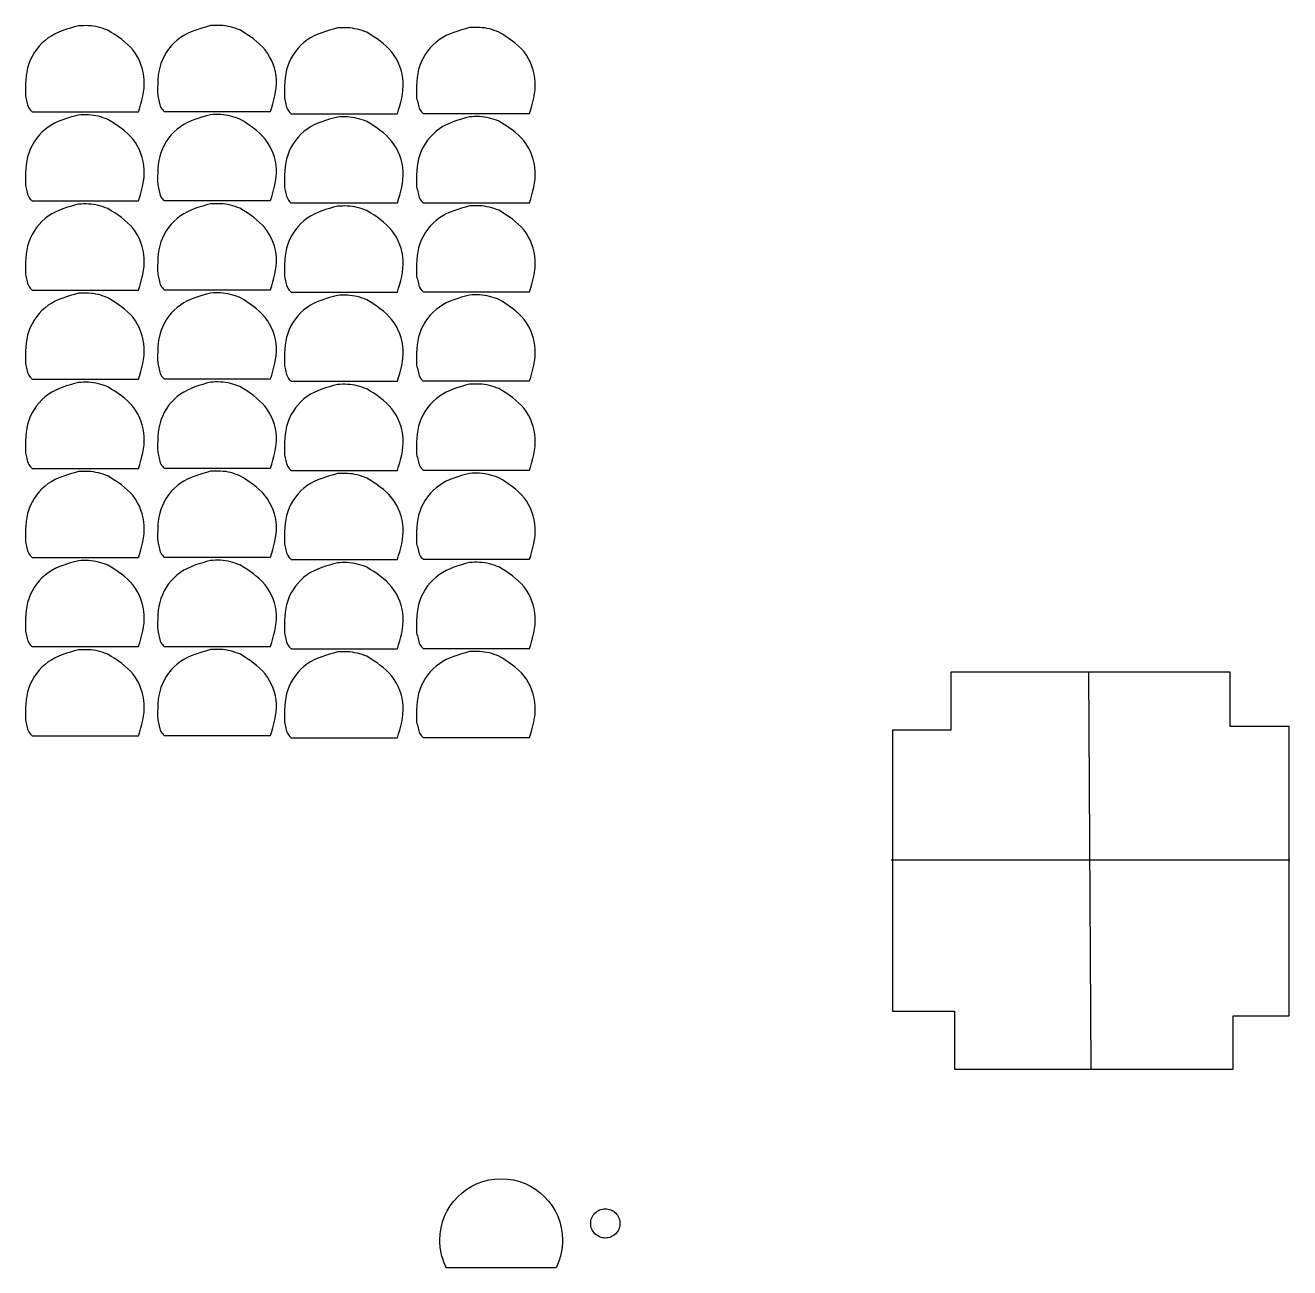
# Model space of a CAD drawing. Extents: x -980 to 281, y -16 to 694.
# Drawn here: x -260 to -5.4, y 420.7 to 670.9 of the extents above; entities that cross this region are included whole.
import ezdxf

# ---------------------------------------------------------------- set-up
doc = ezdxf.new("R2010")
doc.units = 0
doc.layers.add('newlayer', color=7, linetype='CONTINUOUS')

msp = doc.modelspace()

# ---------------------------------------------------------------- linework, layer by layer
at = {"layer": 'newlayer', "color": 7}
for points in [[(-249.252763, 670.806071), (-249.252763, 670.806071)], [(-222.660526, 670.860991), (-222.660526, 670.860991)], [(-197.130907, 670.394309), (-197.130907, 670.394309)], [(-170.538671, 670.449229), (-170.538671, 670.449229)], [(-249.252763, 652.855609), (-249.252763, 652.855609)], [(-222.660526, 652.910529), (-222.660526, 652.910529)], [(-197.130907, 652.443846), (-197.130907, 652.443846)], [(-170.538671, 652.498767), (-170.538671, 652.498767)], [(-249.252763, 634.905203), (-249.252763, 634.905203)], [(-222.660526, 634.960123), (-222.660526, 634.960123)], [(-197.130907, 634.493441), (-197.130907, 634.493441)], [(-170.538671, 634.548361), (-170.538671, 634.548361)], [(-249.252763, 616.954797), (-249.252763, 616.954797)], [(-222.660526, 617.009746), (-222.660526, 617.009746)], [(-197.130907, 616.543035), (-197.130907, 616.543035)], [(-170.538671, 616.597984), (-170.538671, 616.597984)], [(-249.252763, 599.004335), (-249.252763, 599.004335)], [(-222.660526, 599.059284), (-222.660526, 599.059284)], [(-197.130907, 598.592573), (-197.130907, 598.592573)], [(-170.538671, 598.647521), (-170.538671, 598.647521)], [(-249.252763, 581.053929), (-249.252763, 581.053929)], [(-222.660526, 581.108878), (-222.660526, 581.108878)], [(-197.130907, 580.642167), (-197.130907, 580.642167)], [(-170.538671, 580.697116), (-170.538671, 580.697116)], [(-249.252763, 563.103487), (-249.252763, 563.103487)], [(-222.660526, 563.158424), (-222.660526, 563.158424)], [(-197.130907, 562.691724), (-197.130907, 562.691724)], [(-170.538671, 562.746662), (-170.538671, 562.746662)], [(-249.252763, 545.153053), (-249.252763, 545.153053)], [(-222.660526, 545.20799), (-222.660526, 545.20799)], [(-197.130907, 544.74129), (-197.130907, 544.74129)], [(-170.538671, 544.796228), (-170.538671, 544.796228)], [(-45.929987, 540.679187), (-45.467606, 460.841156)], [(-85.661881, 502.85487), (-5.449229, 502.85487)], [(-176.529997, 426.300444), (-176.466215, 427.564738), (-176.278989, 428.792543), (-175.974556, 429.977636), (-175.559096, 431.113803), (-175.038848, 432.194822), (-174.419991, 433.214471), (-173.708791, 434.166531), (-172.911429, 435.044784), (-172.034141, 435.843004), (-171.083108, 436.55498), (-170.064568, 437.174483), (-168.984701, 437.695299), (-167.849773, 438.111204), (-166.665964, 438.415982), (-165.439482, 438.603408), (-164.176538, 438.667267), (-162.913622, 438.603408), (-161.68714, 438.415982), (-160.503331, 438.111204), (-159.368403, 437.695299), (-158.288536, 437.174483), (-157.269996, 436.55498), (-156.318963, 435.843004), (-155.441647, 435.044784), (-154.644313, 434.166531), (-153.933085, 433.214471), (-153.314256, 432.194822), (-152.794008, 431.113803), (-152.378548, 429.977636), (-152.074115, 428.792543), (-151.886889, 427.564738), (-151.823079, 426.300444), (-151.828723, 425.927053), (-151.845092, 425.556509), (-151.872467, 425.188957), (-151.91037, 424.824538), (-151.958771, 424.463392), (-152.017473, 424.105664), (-152.086335, 423.751492), (-152.165217, 423.401023), (-152.253975, 423.054395), (-152.352415, 422.711754), (-152.460393, 422.37324), (-152.577797, 422.038993), (-152.704402, 421.709157), (-152.840095, 421.383876), (-152.984733, 421.063292), (-153.138121, 420.747541), (-154.517257, 420.747541), (-155.896364, 420.747541), (-157.275499, 420.747541), (-158.654634, 420.747541), (-160.03377, 420.747541), (-161.412877, 420.747541), (-162.792012, 420.747541), (-164.171147, 420.747541), (-165.550283, 420.747541), (-166.92939, 420.747541), (-168.308525, 420.747541), (-169.687661, 420.747541), (-171.066796, 420.747541), (-172.445903, 420.747541), (-173.825038, 420.747541), (-175.204174, 420.747541), (-175.357759, 421.063354), (-175.502793, 421.383972), (-175.639078, 421.709261), (-175.766445, 422.03908), (-175.884668, 422.373297), (-175.993577, 422.711771), (-176.093033, 423.054364), (-176.182779, 423.400941), (-176.262676, 423.751362), (-176.332526, 424.105492), (-176.392132, 424.463194), (-176.441323, 424.824326), (-176.479903, 425.188757), (-176.507561, 425.556343), (-176.524494, 425.926951), (-176.530138, 426.300444), (-176.529997, 426.300444)], [(-143.214849, 432.62363), (-142.91321, 432.608418), (-142.62032, 432.563714), (-142.33759, 432.491025), (-142.066572, 432.391824), (-141.808677, 432.267601), (-141.565458, 432.119835), (-141.338354, 431.950014), (-141.12886, 431.759613), (-140.938473, 431.550122), (-140.76866, 431.323023), (-140.620888, 431.079796), (-140.496682, 430.821924), (-140.397481, 430.550889), (-140.324781, 430.268178), (-140.280077, 429.975271), (-140.264837, 429.673649), (-140.280077, 429.372029), (-140.324781, 429.079122), (-140.397481, 428.796412), (-140.496682, 428.525377), (-140.620888, 428.267505), (-140.76866, 428.024277), (-140.938473, 427.797176), (-141.12886, 427.587685), (-141.338354, 427.397287), (-141.565458, 427.227462), (-141.808677, 427.079699), (-142.066572, 426.955476), (-142.33759, 426.856275), (-142.62032, 426.783583), (-142.91321, 426.738879), (-143.214849, 426.723667), (-143.51646, 426.738879), (-143.809379, 426.783583), (-144.092081, 426.856275), (-144.363127, 426.955476), (-144.620993, 427.079699), (-144.864212, 427.227462), (-145.091317, 427.397287), (-145.30081, 427.587685), (-145.491197, 427.797176), (-145.661039, 428.024277), (-145.808782, 428.267505), (-145.933016, 428.525377), (-146.032217, 428.796412), (-146.104918, 429.079122), (-146.149622, 429.372029), (-146.164862, 429.673649), (-146.149622, 429.975271), (-146.104918, 430.268178), (-146.032217, 430.550889), (-145.933016, 430.821924), (-145.808782, 431.079796), (-145.661039, 431.323023), (-145.491197, 431.550122), (-145.30081, 431.759613), (-145.091317, 431.950014), (-144.864212, 432.119835), (-144.620993, 432.267601), (-144.363127, 432.391824), (-144.092081, 432.491025), (-143.809379, 432.563714), (-143.51646, 432.608418), (-143.214849, 432.62363)]]:
    msp.add_lwpolyline(points, dxfattribs=at)
at = {"layer": 'newlayer', "color": 1}
msp.add_lwpolyline([(-73.668819, 540.654792), (-73.668819, 528.969028), (-85.433958, 528.969028), (-85.433958, 472.401111), (-72.901528, 472.401111), (-72.901528, 460.759444), (-16.801042, 460.759444), (-16.801042, 471.475069), (-5.529792, 471.475069), (-5.529792, 529.736319), (-17.418403, 529.736319), (-17.418403, 540.654792), (-73.668819, 540.654792), (-73.668819, 540.654792)], dxfattribs=at)
at = {"layer": 'newlayer', "color": 7}
for points, knots in [([(-249.252763, 670.806071), (-251.400735, 670.222462), (-255.695815, 669.05548), (-260.005703, 663.307299), (-259.945537, 658.862954), (-259.915471, 656.642015)], [0, 0, 0, 0, 6.551121, 13.099606, 19.640824, 19.640824, 19.640824, 19.640824]), ([(-243.352554, 669.924126), (-243.982723, 670.151797), (-245.242384, 670.606894), (-247.245452, 670.900182), (-248.583298, 670.837458), (-249.252763, 670.806071)], [0, 0, 0, 0, 2.006868, 4.011586, 6.019547, 6.019547, 6.019547, 6.019547]), ([(-237.178943, 653.511126), (-236.552012, 655.607831), (-235.297124, 659.804665), (-237.778599, 666.423283), (-241.493928, 668.756776), (-243.352554, 669.924126)], [0, 0, 0, 0, 6.447525, 12.905583, 19.370329, 19.370329, 19.370329, 19.370329]), ([(-222.660526, 670.860991), (-224.808498, 670.277383), (-229.103578, 669.1104), (-233.413467, 663.362219), (-233.353301, 658.917874), (-233.323234, 656.696935)], [0, 0, 0, 0, 6.551121, 13.099606, 19.640824, 19.640824, 19.640824, 19.640824]), ([(-216.760318, 669.979047), (-217.390486, 670.206717), (-218.650147, 670.661814), (-220.653215, 670.955103), (-221.991062, 670.892379), (-222.660526, 670.860991)], [0, 0, 0, 0, 2.006868, 4.011586, 6.019547, 6.019547, 6.019547, 6.019547]), ([(-210.586707, 653.566047), (-209.959775, 655.662751), (-208.704888, 659.859586), (-211.186362, 666.478203), (-214.901692, 668.811696), (-216.760318, 669.979047)], [0, 0, 0, 0, 6.447525, 12.905583, 19.370329, 19.370329, 19.370329, 19.370329]), ([(-197.130907, 670.394309), (-199.278879, 669.8107), (-203.573959, 668.643717), (-207.883848, 662.895537), (-207.823682, 658.451192), (-207.793615, 656.230253)], [0, 0, 0, 0, 6.551121, 13.099606, 19.640824, 19.640824, 19.640824, 19.640824]), ([(-191.230699, 669.512364), (-191.860867, 669.740035), (-193.120528, 670.195131), (-195.123596, 670.48842), (-196.461443, 670.425696), (-197.130907, 670.394309)], [0, 0, 0, 0, 2.006868, 4.011586, 6.019547, 6.019547, 6.019547, 6.019547]), ([(-185.057088, 653.099364), (-184.430156, 655.196069), (-183.175269, 659.392903), (-185.656743, 666.011521), (-189.372073, 668.345014), (-191.230699, 669.512364)], [0, 0, 0, 0, 6.447525, 12.905583, 19.370329, 19.370329, 19.370329, 19.370329]), ([(-170.538671, 670.449229), (-172.686643, 669.86562), (-176.981723, 668.698638), (-181.291611, 662.950457), (-181.231445, 658.506112), (-181.201379, 656.285173)], [0, 0, 0, 0, 6.551121, 13.099606, 19.640824, 19.640824, 19.640824, 19.640824]), ([(-164.638462, 669.567285), (-165.268631, 669.794955), (-166.528292, 670.250052), (-168.53136, 670.543341), (-169.869206, 670.480616), (-170.538671, 670.449229)], [0, 0, 0, 0, 2.006868, 4.011586, 6.019547, 6.019547, 6.019547, 6.019547]), ([(-158.464851, 653.154284), (-157.83792, 655.250989), (-156.583032, 659.447824), (-159.064507, 666.066441), (-162.779836, 668.399934), (-164.638462, 669.567285)], [0, 0, 0, 0, 6.447525, 12.905583, 19.370329, 19.370329, 19.370329, 19.370329]), ([(-233.323234, 656.696935), (-233.226025, 656.313811), (-233.028976, 655.537201), (-232.816587, 654.35768), (-232.263571, 653.815497), (-232.009137, 653.566047)], [0, 0, 0, 0, 1.194103, 2.420499, 3.465563, 3.465563, 3.465563, 3.465563]), ([(-259.915471, 656.642015), (-259.818261, 656.258891), (-259.621213, 655.482281), (-259.408824, 654.302759), (-258.855808, 653.760576), (-258.601374, 653.511126)], [0, 0, 0, 0, 1.194103, 2.420499, 3.465563, 3.465563, 3.465563, 3.465563]), ([(-207.793615, 656.230253), (-207.696406, 655.847128), (-207.499357, 655.070519), (-207.286968, 653.890997), (-206.733952, 653.348814), (-206.479518, 653.099364)], [0, 0, 0, 0, 1.194103, 2.420499, 3.465563, 3.465563, 3.465563, 3.465563]), ([(-181.201379, 656.285173), (-181.104169, 655.902049), (-180.907121, 655.125439), (-180.694732, 653.945917), (-180.141716, 653.403734), (-179.887282, 653.154284)], [0, 0, 0, 0, 1.194103, 2.420499, 3.465563, 3.465563, 3.465563, 3.465563]), ([(-249.252763, 652.855609), (-251.400735, 652.272), (-255.695815, 651.105017), (-260.005703, 645.356837), (-259.945537, 640.912492), (-259.915471, 638.691553)], [0, 0, 0, 0, 6.551121, 13.099606, 19.640824, 19.640824, 19.640824, 19.640824]), ([(-258.601374, 653.511126), (-256.221104, 653.511126), (-251.460564, 653.511126), (-244.319753, 653.511126), (-239.559213, 653.511126), (-237.178943, 653.511126)], [0, 0, 0, 0, 7.14081, 14.281621, 21.422431, 21.422431, 21.422431, 21.422431]), ([(-243.352554, 651.973664), (-243.982723, 652.201335), (-245.242384, 652.656431), (-247.245452, 652.94972), (-248.583298, 652.886996), (-249.252763, 652.855609)], [0, 0, 0, 0, 2.006868, 4.011586, 6.019547, 6.019547, 6.019547, 6.019547]), ([(-237.178943, 635.560664), (-236.552012, 637.657369), (-235.297124, 641.854203), (-237.778599, 648.472821), (-241.493928, 650.806314), (-243.352554, 651.973664)], [0, 0, 0, 0, 6.447525, 12.905583, 19.370329, 19.370329, 19.370329, 19.370329]), ([(-222.660526, 652.910529), (-224.808498, 652.32692), (-229.103578, 651.159938), (-233.413467, 645.411757), (-233.353301, 640.967412), (-233.323234, 638.746473)], [0, 0, 0, 0, 6.551121, 13.099606, 19.640824, 19.640824, 19.640824, 19.640824]), ([(-232.009137, 653.566047), (-229.628867, 653.566047), (-224.868327, 653.566047), (-217.727517, 653.566047), (-212.966977, 653.566047), (-210.586707, 653.566047)], [0, 0, 0, 0, 7.14081, 14.281621, 21.422431, 21.422431, 21.422431, 21.422431]), ([(-216.760318, 652.028585), (-217.390486, 652.256255), (-218.650147, 652.711352), (-220.653215, 653.004641), (-221.991062, 652.941916), (-222.660526, 652.910529)], [0, 0, 0, 0, 2.006868, 4.011586, 6.019547, 6.019547, 6.019547, 6.019547]), ([(-210.586707, 635.615584), (-209.959775, 637.712289), (-208.704888, 641.909124), (-211.186362, 648.527741), (-214.901692, 650.861234), (-216.760318, 652.028585)], [0, 0, 0, 0, 6.447525, 12.905583, 19.370329, 19.370329, 19.370329, 19.370329]), ([(-197.130907, 652.443846), (-199.278879, 651.860238), (-203.573959, 650.693255), (-207.883848, 644.945075), (-207.823682, 640.500729), (-207.793615, 638.27979)], [0, 0, 0, 0, 6.551121, 13.099606, 19.640824, 19.640824, 19.640824, 19.640824]), ([(-206.479518, 653.099364), (-204.099248, 653.099364), (-199.338708, 653.099364), (-192.197898, 653.099364), (-187.437358, 653.099364), (-185.057088, 653.099364)], [0, 0, 0, 0, 7.14081, 14.281621, 21.422431, 21.422431, 21.422431, 21.422431]), ([(-191.230699, 651.561902), (-191.860867, 651.789572), (-193.120528, 652.244669), (-195.123596, 652.537958), (-196.461443, 652.475234), (-197.130907, 652.443846)], [0, 0, 0, 0, 2.006868, 4.011586, 6.019547, 6.019547, 6.019547, 6.019547]), ([(-170.538671, 652.498767), (-172.686643, 651.915158), (-176.981723, 650.748176), (-181.291611, 644.999995), (-181.231445, 640.55565), (-181.201379, 638.334711)], [0, 0, 0, 0, 6.551121, 13.099606, 19.640824, 19.640824, 19.640824, 19.640824]), ([(-179.887282, 653.154284), (-177.507012, 653.154284), (-172.746472, 653.154284), (-165.605661, 653.154284), (-160.845121, 653.154284), (-158.464851, 653.154284)], [0, 0, 0, 0, 7.14081, 14.281621, 21.422431, 21.422431, 21.422431, 21.422431]), ([(-164.638462, 651.616822), (-165.268631, 651.844493), (-166.528292, 652.29959), (-168.53136, 652.592878), (-169.869206, 652.530154), (-170.538671, 652.498767)], [0, 0, 0, 0, 2.006868, 4.011586, 6.019547, 6.019547, 6.019547, 6.019547]), ([(-158.464851, 635.203822), (-157.83792, 637.300527), (-156.583032, 641.497361), (-159.064507, 648.115979), (-162.779836, 650.449472), (-164.638462, 651.616822)], [0, 0, 0, 0, 6.447525, 12.905583, 19.370329, 19.370329, 19.370329, 19.370329]), ([(-185.057088, 635.148902), (-184.430156, 637.245606), (-183.175269, 641.442441), (-185.656743, 648.061058), (-189.372073, 650.394552), (-191.230699, 651.561902)], [0, 0, 0, 0, 6.447525, 12.905583, 19.370329, 19.370329, 19.370329, 19.370329]), ([(-259.915471, 638.691553), (-259.818261, 638.308428), (-259.621213, 637.531819), (-259.408824, 636.352297), (-258.855808, 635.810114), (-258.601374, 635.560664)], [0, 0, 0, 0, 1.194103, 2.420499, 3.465563, 3.465563, 3.465563, 3.465563]), ([(-233.323234, 638.746473), (-233.226025, 638.363349), (-233.028976, 637.586739), (-232.816587, 636.407217), (-232.263571, 635.865034), (-232.009137, 635.615584)], [0, 0, 0, 0, 1.194103, 2.420499, 3.465563, 3.465563, 3.465563, 3.465563]), ([(-207.793615, 638.27979), (-207.696406, 637.896666), (-207.499357, 637.120056), (-207.286968, 635.940535), (-206.733952, 635.398352), (-206.479518, 635.148902)], [0, 0, 0, 0, 1.194103, 2.420499, 3.465563, 3.465563, 3.465563, 3.465563]), ([(-181.201379, 638.334711), (-181.104169, 637.951587), (-180.907121, 637.174977), (-180.694732, 635.995455), (-180.141716, 635.453272), (-179.887282, 635.203822)], [0, 0, 0, 0, 1.194103, 2.420499, 3.465563, 3.465563, 3.465563, 3.465563]), ([(-249.252763, 634.905203), (-251.400735, 634.321594), (-255.695815, 633.154612), (-260.005703, 627.406431), (-259.945537, 622.962086), (-259.915471, 620.741147)], [0, 0, 0, 0, 6.551121, 13.099606, 19.640824, 19.640824, 19.640824, 19.640824]), ([(-258.601374, 635.560664), (-256.221104, 635.560664), (-251.460564, 635.560664), (-244.319753, 635.560664), (-239.559213, 635.560664), (-237.178943, 635.560664)], [0, 0, 0, 0, 7.14081, 14.281621, 21.422431, 21.422431, 21.422431, 21.422431]), ([(-243.352554, 634.023258), (-243.982723, 634.250929), (-245.242384, 634.706026), (-247.245452, 634.999314), (-248.583298, 634.93659), (-249.252763, 634.905203)], [0, 0, 0, 0, 2.006868, 4.011586, 6.019547, 6.019547, 6.019547, 6.019547]), ([(-237.178943, 617.610258), (-236.552012, 619.706963), (-235.297124, 623.903797), (-237.778599, 630.522415), (-241.493928, 632.855908), (-243.352554, 634.023258)], [0, 0, 0, 0, 6.447525, 12.905583, 19.370329, 19.370329, 19.370329, 19.370329]), ([(-222.660526, 634.960123), (-224.808498, 634.376517), (-229.103574, 633.20954), (-233.413468, 627.461372), (-233.353301, 623.017032), (-233.323234, 620.796096)], [0, 0, 0, 0, 6.551119, 13.099592, 19.640803, 19.640803, 19.640803, 19.640803]), ([(-232.009137, 635.615584), (-229.628867, 635.615584), (-224.868327, 635.615584), (-217.727517, 635.615584), (-212.966977, 635.615584), (-210.586707, 635.615584)], [0, 0, 0, 0, 7.14081, 14.281621, 21.422431, 21.422431, 21.422431, 21.422431]), ([(-216.760318, 634.078179), (-217.390486, 634.305849), (-218.650147, 634.760946), (-220.653215, 635.054235), (-221.991062, 634.991511), (-222.660526, 634.960123)], [0, 0, 0, 0, 2.006868, 4.011586, 6.019547, 6.019547, 6.019547, 6.019547]), ([(-210.586707, 617.665207), (-209.959775, 619.761909), (-208.704887, 623.958737), (-211.186365, 630.577345), (-214.901692, 632.910831), (-216.760318, 634.078179)], [0, 0, 0, 0, 6.447517, 12.905563, 19.370305, 19.370305, 19.370305, 19.370305]), ([(-197.130907, 634.493441), (-199.278879, 633.909832), (-203.573959, 632.742849), (-207.883848, 626.994669), (-207.823682, 622.550324), (-207.793615, 620.329385)], [0, 0, 0, 0, 6.551121, 13.099606, 19.640824, 19.640824, 19.640824, 19.640824]), ([(-206.479518, 635.148902), (-204.099248, 635.148902), (-199.338708, 635.148902), (-192.197898, 635.148902), (-187.437358, 635.148902), (-185.057088, 635.148902)], [0, 0, 0, 0, 7.14081, 14.281621, 21.422431, 21.422431, 21.422431, 21.422431]), ([(-191.230699, 633.611496), (-191.860867, 633.839167), (-193.120528, 634.294263), (-195.123596, 634.587552), (-196.461443, 634.524828), (-197.130907, 634.493441)], [0, 0, 0, 0, 2.006868, 4.011586, 6.019547, 6.019547, 6.019547, 6.019547]), ([(-170.538671, 634.548361), (-172.686642, 633.964755), (-176.981719, 632.797778), (-181.291612, 627.04961), (-181.231446, 622.60527), (-181.201379, 620.384333)], [0, 0, 0, 0, 6.551119, 13.099592, 19.640803, 19.640803, 19.640803, 19.640803]), ([(-179.887282, 635.203822), (-177.507012, 635.203822), (-172.746472, 635.203822), (-165.605661, 635.203822), (-160.845121, 635.203822), (-158.464851, 635.203822)], [0, 0, 0, 0, 7.14081, 14.281621, 21.422431, 21.422431, 21.422431, 21.422431]), ([(-164.638462, 633.666417), (-165.268631, 633.894087), (-166.528292, 634.349184), (-168.53136, 634.642473), (-169.869206, 634.579748), (-170.538671, 634.548361)], [0, 0, 0, 0, 2.006868, 4.011586, 6.019547, 6.019547, 6.019547, 6.019547]), ([(-185.057088, 617.198496), (-184.430156, 619.295201), (-183.175269, 623.492035), (-185.656743, 630.110653), (-189.372073, 632.444146), (-191.230699, 633.611496)], [0, 0, 0, 0, 6.447525, 12.905583, 19.370329, 19.370329, 19.370329, 19.370329]), ([(-158.464851, 617.253445), (-157.837919, 619.350147), (-156.583032, 623.546975), (-159.06451, 630.165582), (-162.779836, 632.499069), (-164.638462, 633.666417)], [0, 0, 0, 0, 6.447517, 12.905563, 19.370305, 19.370305, 19.370305, 19.370305]), ([(-259.915471, 620.741147), (-259.818261, 620.358023), (-259.621213, 619.581413), (-259.408824, 618.401891), (-258.855808, 617.859708), (-258.601374, 617.610258)], [0, 0, 0, 0, 1.194103, 2.420499, 3.465563, 3.465563, 3.465563, 3.465563]), ([(-233.323234, 620.796096), (-233.226025, 620.412971), (-233.028976, 619.636361), (-232.816587, 618.45684), (-232.263571, 617.914657), (-232.009137, 617.665207)], [0, 0, 0, 0, 1.194103, 2.420499, 3.465563, 3.465563, 3.465563, 3.465563]), ([(-207.793615, 620.329385), (-207.696406, 619.94626), (-207.499357, 619.169651), (-207.286968, 617.990129), (-206.733952, 617.447946), (-206.479518, 617.198496)], [0, 0, 0, 0, 1.194103, 2.420499, 3.465563, 3.465563, 3.465563, 3.465563]), ([(-181.201379, 620.384333), (-181.104169, 620.001209), (-180.907121, 619.224599), (-180.694732, 618.045078), (-180.141716, 617.502895), (-179.887282, 617.253445)], [0, 0, 0, 0, 1.194103, 2.420499, 3.465563, 3.465563, 3.465563, 3.465563]), ([(-249.252763, 616.954797), (-251.400735, 616.371188), (-255.695815, 615.204206), (-260.005703, 609.456025), (-259.945537, 605.01168), (-259.915471, 602.790741)], [0, 0, 0, 0, 6.551121, 13.099606, 19.640824, 19.640824, 19.640824, 19.640824]), ([(-258.601374, 617.610258), (-256.221104, 617.610258), (-251.460564, 617.610258), (-244.319753, 617.610258), (-239.559213, 617.610258), (-237.178943, 617.610258)], [0, 0, 0, 0, 7.14081, 14.281621, 21.422431, 21.422431, 21.422431, 21.422431]), ([(-243.352554, 616.072853), (-243.982723, 616.300523), (-245.242384, 616.75562), (-247.245452, 617.048909), (-248.583298, 616.986184), (-249.252763, 616.954797)], [0, 0, 0, 0, 2.006868, 4.011586, 6.019547, 6.019547, 6.019547, 6.019547]), ([(-237.178943, 599.659852), (-236.552012, 601.756557), (-235.297124, 605.953392), (-237.778599, 612.572009), (-241.493928, 614.905502), (-243.352554, 616.072853)], [0, 0, 0, 0, 6.447525, 12.905583, 19.370329, 19.370329, 19.370329, 19.370329]), ([(-222.660526, 617.009746), (-224.808498, 616.426137), (-229.103578, 615.259155), (-233.413467, 609.510974), (-233.353301, 605.066629), (-233.323234, 602.84569)], [0, 0, 0, 0, 6.551121, 13.099606, 19.640824, 19.640824, 19.640824, 19.640824]), ([(-232.009137, 617.665207), (-229.628867, 617.665207), (-224.868327, 617.665207), (-217.727517, 617.665207), (-212.966977, 617.665207), (-210.586707, 617.665207)], [0, 0, 0, 0, 7.14081, 14.281621, 21.422431, 21.422431, 21.422431, 21.422431]), ([(-216.760318, 616.127801), (-217.390486, 616.355472), (-218.650147, 616.810569), (-220.653215, 617.103857), (-221.991062, 617.041133), (-222.660526, 617.009746)], [0, 0, 0, 0, 2.006868, 4.011586, 6.019547, 6.019547, 6.019547, 6.019547]), ([(-210.586707, 599.714801), (-209.959775, 601.811506), (-208.704888, 606.00834), (-211.186362, 612.626958), (-214.901692, 614.960451), (-216.760318, 616.127801)], [0, 0, 0, 0, 6.447525, 12.905583, 19.370329, 19.370329, 19.370329, 19.370329]), ([(-197.130907, 616.543035), (-199.278879, 615.959426), (-203.573959, 614.792444), (-207.883848, 609.044263), (-207.823682, 604.599918), (-207.793615, 602.378979)], [0, 0, 0, 0, 6.551121, 13.099606, 19.640824, 19.640824, 19.640824, 19.640824]), ([(-206.479518, 617.198496), (-204.099248, 617.198496), (-199.338708, 617.198496), (-192.197898, 617.198496), (-187.437358, 617.198496), (-185.057088, 617.198496)], [0, 0, 0, 0, 7.14081, 14.281621, 21.422431, 21.422431, 21.422431, 21.422431]), ([(-191.230699, 615.66109), (-191.860867, 615.888761), (-193.120528, 616.343858), (-195.123596, 616.637146), (-196.461443, 616.574422), (-197.130907, 616.543035)], [0, 0, 0, 0, 2.006868, 4.011586, 6.019547, 6.019547, 6.019547, 6.019547]), ([(-170.538671, 616.597984), (-172.686643, 616.014375), (-176.981723, 614.847392), (-181.291611, 609.099212), (-181.231445, 604.654866), (-181.201379, 602.433928)], [0, 0, 0, 0, 6.551121, 13.099606, 19.640824, 19.640824, 19.640824, 19.640824]), ([(-179.887282, 617.253445), (-177.507012, 617.253445), (-172.746472, 617.253445), (-165.605661, 617.253445), (-160.845121, 617.253445), (-158.464851, 617.253445)], [0, 0, 0, 0, 7.14081, 14.281621, 21.422431, 21.422431, 21.422431, 21.422431]), ([(-164.638462, 615.716039), (-165.268631, 615.943709), (-166.528292, 616.398806), (-168.53136, 616.692095), (-169.869206, 616.629371), (-170.538671, 616.597984)], [0, 0, 0, 0, 2.006868, 4.011586, 6.019547, 6.019547, 6.019547, 6.019547]), ([(-185.057088, 599.24809), (-184.430156, 601.344795), (-183.175269, 605.541629), (-185.656743, 612.160247), (-189.372073, 614.49374), (-191.230699, 615.66109)], [0, 0, 0, 0, 6.447525, 12.905583, 19.370329, 19.370329, 19.370329, 19.370329]), ([(-158.464851, 599.303039), (-157.83792, 601.399743), (-156.583032, 605.596578), (-159.064507, 612.215195), (-162.779836, 614.548689), (-164.638462, 615.716039)], [0, 0, 0, 0, 6.447525, 12.905583, 19.370329, 19.370329, 19.370329, 19.370329]), ([(-259.915471, 602.790741), (-259.818261, 602.407617), (-259.621213, 601.631007), (-259.408824, 600.451485), (-258.855808, 599.909302), (-258.601374, 599.659852)], [0, 0, 0, 0, 1.194103, 2.420499, 3.465563, 3.465563, 3.465563, 3.465563]), ([(-233.323234, 602.84569), (-233.226025, 602.462565), (-233.028976, 601.685956), (-232.816587, 600.506434), (-232.263571, 599.964251), (-232.009137, 599.714801)], [0, 0, 0, 0, 1.194103, 2.420499, 3.465563, 3.465563, 3.465563, 3.465563]), ([(-207.793615, 602.378979), (-207.696406, 601.995855), (-207.499357, 601.219245), (-207.286968, 600.039723), (-206.733952, 599.49754), (-206.479518, 599.24809)], [0, 0, 0, 0, 1.194103, 2.420499, 3.465563, 3.465563, 3.465563, 3.465563]), ([(-181.201379, 602.433928), (-181.104169, 602.050803), (-180.907121, 601.274193), (-180.694732, 600.094672), (-180.141716, 599.552489), (-179.887282, 599.303039)], [0, 0, 0, 0, 1.194103, 2.420499, 3.465563, 3.465563, 3.465563, 3.465563]), ([(-249.252763, 599.004335), (-251.400735, 598.420726), (-255.695815, 597.253744), (-260.005703, 591.505563), (-259.945537, 587.061218), (-259.915471, 584.840279)], [0, 0, 0, 0, 6.551121, 13.099606, 19.640824, 19.640824, 19.640824, 19.640824]), ([(-258.601374, 599.659852), (-256.221104, 599.659852), (-251.460564, 599.659852), (-244.319753, 599.659852), (-239.559213, 599.659852), (-237.178943, 599.659852)], [0, 0, 0, 0, 7.14081, 14.281621, 21.422431, 21.422431, 21.422431, 21.422431]), ([(-243.352554, 598.12239), (-243.982723, 598.350061), (-245.242384, 598.805158), (-247.245452, 599.098446), (-248.583298, 599.035722), (-249.252763, 599.004335)], [0, 0, 0, 0, 2.006868, 4.011586, 6.019547, 6.019547, 6.019547, 6.019547]), ([(-222.660526, 599.059284), (-224.808498, 598.475675), (-229.103578, 597.308692), (-233.413467, 591.560512), (-233.353301, 587.116166), (-233.323234, 584.895228)], [0, 0, 0, 0, 6.551121, 13.099606, 19.640824, 19.640824, 19.640824, 19.640824]), ([(-232.009137, 599.714801), (-229.628867, 599.714801), (-224.868327, 599.714801), (-217.727517, 599.714801), (-212.966977, 599.714801), (-210.586707, 599.714801)], [0, 0, 0, 0, 7.14081, 14.281621, 21.422431, 21.422431, 21.422431, 21.422431]), ([(-216.760318, 598.177339), (-217.390486, 598.405009), (-218.650147, 598.860106), (-220.653215, 599.153395), (-221.991062, 599.090671), (-222.660526, 599.059284)], [0, 0, 0, 0, 2.006868, 4.011586, 6.019547, 6.019547, 6.019547, 6.019547]), ([(-210.586707, 581.764339), (-209.959775, 583.861043), (-208.704888, 588.057878), (-211.186362, 594.676495), (-214.901692, 597.009989), (-216.760318, 598.177339)], [0, 0, 0, 0, 6.447525, 12.905583, 19.370329, 19.370329, 19.370329, 19.370329]), ([(-197.130907, 598.592573), (-199.278879, 598.008964), (-203.573959, 596.841981), (-207.883848, 591.093801), (-207.823682, 586.649456), (-207.793615, 584.428517)], [0, 0, 0, 0, 6.551121, 13.099606, 19.640824, 19.640824, 19.640824, 19.640824]), ([(-206.479518, 599.24809), (-204.099248, 599.24809), (-199.338708, 599.24809), (-192.197898, 599.24809), (-187.437358, 599.24809), (-185.057088, 599.24809)], [0, 0, 0, 0, 7.14081, 14.281621, 21.422431, 21.422431, 21.422431, 21.422431]), ([(-191.230699, 597.710628), (-191.860867, 597.938299), (-193.120528, 598.393395), (-195.123596, 598.686684), (-196.461443, 598.62396), (-197.130907, 598.592573)], [0, 0, 0, 0, 2.006868, 4.011586, 6.019547, 6.019547, 6.019547, 6.019547]), ([(-170.538671, 598.647521), (-172.686643, 598.063913), (-176.981723, 596.89693), (-181.291611, 591.148749), (-181.231445, 586.704404), (-181.201379, 584.483465)], [0, 0, 0, 0, 6.551121, 13.099606, 19.640824, 19.640824, 19.640824, 19.640824]), ([(-179.887282, 599.303039), (-177.507012, 599.303039), (-172.746472, 599.303039), (-165.605661, 599.303039), (-160.845121, 599.303039), (-158.464851, 599.303039)], [0, 0, 0, 0, 7.14081, 14.281621, 21.422431, 21.422431, 21.422431, 21.422431]), ([(-164.638462, 597.765577), (-165.268631, 597.993247), (-166.528292, 598.448344), (-168.53136, 598.741633), (-169.869206, 598.678909), (-170.538671, 598.647521)], [0, 0, 0, 0, 2.006868, 4.011586, 6.019547, 6.019547, 6.019547, 6.019547]), ([(-237.178943, 581.70939), (-236.552012, 583.806095), (-235.297124, 588.002929), (-237.778599, 594.621547), (-241.493928, 596.95504), (-243.352554, 598.12239)], [0, 0, 0, 0, 6.447525, 12.905583, 19.370329, 19.370329, 19.370329, 19.370329]), ([(-185.057088, 581.297628), (-184.430156, 583.394333), (-183.175269, 587.591167), (-185.656743, 594.209785), (-189.372073, 596.543278), (-191.230699, 597.710628)], [0, 0, 0, 0, 6.447525, 12.905583, 19.370329, 19.370329, 19.370329, 19.370329]), ([(-158.464851, 581.352577), (-157.83792, 583.449281), (-156.583032, 587.646116), (-159.064507, 594.264733), (-162.779836, 596.598226), (-164.638462, 597.765577)], [0, 0, 0, 0, 6.447525, 12.905583, 19.370329, 19.370329, 19.370329, 19.370329]), ([(-259.915471, 584.840279), (-259.818261, 584.457155), (-259.621213, 583.680545), (-259.408824, 582.501023), (-258.855808, 581.95884), (-258.601374, 581.70939)], [0, 0, 0, 0, 1.194103, 2.420499, 3.465563, 3.465563, 3.465563, 3.465563]), ([(-233.323234, 584.895228), (-233.226025, 584.512103), (-233.028976, 583.735493), (-232.816587, 582.555972), (-232.263571, 582.013789), (-232.009137, 581.764339)], [0, 0, 0, 0, 1.194103, 2.420499, 3.465563, 3.465563, 3.465563, 3.465563]), ([(-207.793615, 584.428517), (-207.696406, 584.045392), (-207.499357, 583.268783), (-207.286968, 582.089261), (-206.733952, 581.547078), (-206.479518, 581.297628)], [0, 0, 0, 0, 1.194103, 2.420499, 3.465563, 3.465563, 3.465563, 3.465563]), ([(-181.201379, 584.483465), (-181.104169, 584.100341), (-180.907121, 583.323731), (-180.694732, 582.14421), (-180.141716, 581.602027), (-179.887282, 581.352577)], [0, 0, 0, 0, 1.194103, 2.420499, 3.465563, 3.465563, 3.465563, 3.465563]), ([(-249.252763, 581.053929), (-251.400735, 580.470319), (-255.695818, 579.303332), (-260.005702, 573.555143), (-259.945537, 569.110794), (-259.915471, 566.889853)], [0, 0, 0, 0, 6.551123, 13.099616, 19.640838, 19.640838, 19.640838, 19.640838]), ([(-258.601374, 581.70939), (-256.221104, 581.70939), (-251.460564, 581.70939), (-244.319753, 581.70939), (-239.559213, 581.70939), (-237.178943, 581.70939)], [0, 0, 0, 0, 7.14081, 14.281621, 21.422431, 21.422431, 21.422431, 21.422431]), ([(-243.352554, 580.171985), (-243.982723, 580.399655), (-245.242384, 580.854752), (-247.245452, 581.148041), (-248.583298, 581.085316), (-249.252763, 581.053929)], [0, 0, 0, 0, 2.006868, 4.011586, 6.019547, 6.019547, 6.019547, 6.019547]), ([(-222.660526, 581.108878), (-224.808499, 580.525266), (-229.103583, 579.358278), (-233.413465, 573.610083), (-233.3533, 569.165732), (-233.323234, 566.944791)], [0, 0, 0, 0, 6.551124, 13.099621, 19.640846, 19.640846, 19.640846, 19.640846]), ([(-232.009137, 581.764339), (-229.628867, 581.764339), (-224.868327, 581.764339), (-217.727517, 581.764339), (-212.966977, 581.764339), (-210.586707, 581.764339)], [0, 0, 0, 0, 7.14081, 14.281621, 21.422431, 21.422431, 21.422431, 21.422431]), ([(-216.760318, 580.226933), (-217.390486, 580.454604), (-218.650147, 580.909701), (-220.653215, 581.202989), (-221.991062, 581.140265), (-222.660526, 581.108878)], [0, 0, 0, 0, 2.006868, 4.011586, 6.019547, 6.019547, 6.019547, 6.019547]), ([(-197.130907, 580.642167), (-199.27888, 580.058556), (-203.573962, 578.89157), (-207.883847, 573.14338), (-207.823681, 568.699031), (-207.793615, 566.478091)], [0, 0, 0, 0, 6.551123, 13.099616, 19.640838, 19.640838, 19.640838, 19.640838]), ([(-206.479518, 581.297628), (-204.099248, 581.297628), (-199.338708, 581.297628), (-192.197898, 581.297628), (-187.437358, 581.297628), (-185.057088, 581.297628)], [0, 0, 0, 0, 7.14081, 14.281621, 21.422431, 21.422431, 21.422431, 21.422431]), ([(-191.230699, 579.760222), (-191.860867, 579.987893), (-193.120528, 580.44299), (-195.123596, 580.736278), (-196.461443, 580.673554), (-197.130907, 580.642167)], [0, 0, 0, 0, 2.006868, 4.011586, 6.019547, 6.019547, 6.019547, 6.019547]), ([(-170.538671, 580.697116), (-172.686643, 580.113504), (-176.981727, 578.946515), (-181.29161, 573.198321), (-181.231445, 568.75397), (-181.201379, 566.533029)], [0, 0, 0, 0, 6.551124, 13.099621, 19.640846, 19.640846, 19.640846, 19.640846]), ([(-179.887282, 581.352577), (-177.507012, 581.352577), (-172.746472, 581.352577), (-165.605661, 581.352577), (-160.845121, 581.352577), (-158.464851, 581.352577)], [0, 0, 0, 0, 7.14081, 14.281621, 21.422431, 21.422431, 21.422431, 21.422431]), ([(-164.638462, 579.815171), (-165.268631, 580.042841), (-166.528292, 580.497938), (-168.53136, 580.791227), (-169.869206, 580.728503), (-170.538671, 580.697116)], [0, 0, 0, 0, 2.006868, 4.011586, 6.019547, 6.019547, 6.019547, 6.019547]), ([(-237.178943, 563.758965), (-236.552012, 565.85567), (-235.297124, 570.052506), (-237.7786, 576.671127), (-241.493928, 579.004629), (-243.352554, 580.171985)], [0, 0, 0, 0, 6.447525, 12.905588, 19.370343, 19.370343, 19.370343, 19.370343]), ([(-210.586707, 563.813902), (-209.959775, 565.910607), (-208.704888, 570.107445), (-211.186365, 576.726067), (-214.901692, 579.059575), (-216.760318, 580.226933)], [0, 0, 0, 0, 6.447526, 12.905591, 19.370351, 19.370351, 19.370351, 19.370351]), ([(-185.057088, 563.347202), (-184.430156, 565.443907), (-183.175269, 569.640744), (-185.656745, 576.259364), (-189.372073, 578.592867), (-191.230699, 579.760222)], [0, 0, 0, 0, 6.447525, 12.905588, 19.370343, 19.370343, 19.370343, 19.370343]), ([(-158.464851, 563.40214), (-157.83792, 565.498845), (-156.583032, 569.695683), (-159.064509, 576.314305), (-162.779836, 578.647813), (-164.638462, 579.815171)], [0, 0, 0, 0, 6.447526, 12.905591, 19.370351, 19.370351, 19.370351, 19.370351]), ([(-259.915471, 566.889853), (-259.818261, 566.506729), (-259.621213, 565.730119), (-259.408824, 564.550598), (-258.855808, 564.008415), (-258.601374, 563.758965)], [0, 0, 0, 0, 1.194103, 2.420499, 3.465563, 3.465563, 3.465563, 3.465563]), ([(-233.323234, 566.944791), (-233.226025, 566.561666), (-233.028976, 565.785057), (-232.816587, 564.605535), (-232.263571, 564.063352), (-232.009137, 563.813902)], [0, 0, 0, 0, 1.194103, 2.420499, 3.465563, 3.465563, 3.465563, 3.465563]), ([(-207.793615, 566.478091), (-207.696406, 566.094967), (-207.499357, 565.318357), (-207.286968, 564.138835), (-206.733952, 563.596652), (-206.479518, 563.347202)], [0, 0, 0, 0, 1.194103, 2.420499, 3.465563, 3.465563, 3.465563, 3.465563]), ([(-181.201379, 566.533029), (-181.104169, 566.149904), (-180.907121, 565.373294), (-180.694732, 564.193773), (-180.141716, 563.65159), (-179.887282, 563.40214)], [0, 0, 0, 0, 1.194103, 2.420499, 3.465563, 3.465563, 3.465563, 3.465563]), ([(-249.252763, 563.103487), (-251.400735, 562.519878), (-255.695814, 561.352896), (-260.005703, 555.604716), (-259.945537, 551.160372), (-259.915471, 548.939433)], [0, 0, 0, 0, 6.551121, 13.099605, 19.640821, 19.640821, 19.640821, 19.640821]), ([(-258.601374, 563.758965), (-256.221104, 563.758965), (-251.460564, 563.758965), (-244.319753, 563.758965), (-239.559213, 563.758965), (-237.178943, 563.758965)], [0, 0, 0, 0, 7.14081, 14.281621, 21.422431, 21.422431, 21.422431, 21.422431]), ([(-243.352554, 562.221542), (-243.982723, 562.449213), (-245.242384, 562.904309), (-247.245452, 563.197598), (-248.583298, 563.134874), (-249.252763, 563.103487)], [0, 0, 0, 0, 2.006868, 4.011586, 6.019547, 6.019547, 6.019547, 6.019547]), ([(-222.660526, 563.158424), (-224.808498, 562.574815), (-229.103578, 561.407833), (-233.413467, 555.659653), (-233.353301, 551.215309), (-233.323234, 548.994371)], [0, 0, 0, 0, 6.551121, 13.099605, 19.640821, 19.640821, 19.640821, 19.640821]), ([(-232.009137, 563.813902), (-229.628867, 563.813902), (-224.868327, 563.813902), (-217.727517, 563.813902), (-212.966977, 563.813902), (-210.586707, 563.813902)], [0, 0, 0, 0, 7.14081, 14.281621, 21.422431, 21.422431, 21.422431, 21.422431]), ([(-216.760318, 562.27648), (-217.390486, 562.50415), (-218.650147, 562.959247), (-220.653215, 563.252535), (-221.991062, 563.189811), (-222.660526, 563.158424)], [0, 0, 0, 0, 2.006868, 4.011586, 6.019547, 6.019547, 6.019547, 6.019547]), ([(-197.130907, 562.691724), (-199.278879, 562.108116), (-203.573959, 560.941133), (-207.883848, 555.192954), (-207.823682, 550.748609), (-207.793615, 548.527671)], [0, 0, 0, 0, 6.551121, 13.099605, 19.640821, 19.640821, 19.640821, 19.640821]), ([(-206.479518, 563.347202), (-204.099248, 563.347202), (-199.338708, 563.347202), (-192.197898, 563.347202), (-187.437358, 563.347202), (-185.057088, 563.347202)], [0, 0, 0, 0, 7.14081, 14.281621, 21.422431, 21.422431, 21.422431, 21.422431]), ([(-191.230699, 561.80978), (-191.860867, 562.03745), (-193.120528, 562.492547), (-195.123596, 562.785836), (-196.461443, 562.723112), (-197.130907, 562.691724)], [0, 0, 0, 0, 2.006868, 4.011586, 6.019547, 6.019547, 6.019547, 6.019547]), ([(-170.538671, 562.746662), (-172.686643, 562.163053), (-176.981722, 560.996071), (-181.291611, 555.247891), (-181.231445, 550.803547), (-181.201379, 548.582609)], [0, 0, 0, 0, 6.551121, 13.099605, 19.640821, 19.640821, 19.640821, 19.640821]), ([(-179.887282, 563.40214), (-177.507012, 563.40214), (-172.746472, 563.40214), (-165.605661, 563.40214), (-160.845121, 563.40214), (-158.464851, 563.40214)], [0, 0, 0, 0, 7.14081, 14.281621, 21.422431, 21.422431, 21.422431, 21.422431]), ([(-164.638462, 561.864717), (-165.268631, 562.092388), (-166.528292, 562.547485), (-168.53136, 562.840773), (-169.869206, 562.778049), (-170.538671, 562.746662)], [0, 0, 0, 0, 2.006868, 4.011586, 6.019547, 6.019547, 6.019547, 6.019547]), ([(-237.178943, 545.808545), (-236.552012, 547.905249), (-235.297124, 552.102082), (-237.778599, 558.720699), (-241.493928, 561.054192), (-243.352554, 562.221542)], [0, 0, 0, 0, 6.447523, 12.90558, 19.370326, 19.370326, 19.370326, 19.370326]), ([(-210.586707, 545.863482), (-209.959775, 547.960186), (-208.704888, 552.15702), (-211.186362, 558.775636), (-214.901692, 561.109129), (-216.760318, 562.27648)], [0, 0, 0, 0, 6.447523, 12.90558, 19.370326, 19.370326, 19.370326, 19.370326]), ([(-185.057088, 545.396783), (-184.430156, 547.493486), (-183.175269, 551.69032), (-185.656743, 558.308937), (-189.372073, 560.64243), (-191.230699, 561.80978)], [0, 0, 0, 0, 6.447523, 12.90558, 19.370326, 19.370326, 19.370326, 19.370326]), ([(-158.464851, 545.45172), (-157.83792, 547.548424), (-156.583032, 551.745258), (-159.064507, 558.363874), (-162.779836, 560.697367), (-164.638462, 561.864717)], [0, 0, 0, 0, 6.447523, 12.90558, 19.370326, 19.370326, 19.370326, 19.370326]), ([(-259.915471, 548.939433), (-259.818261, 548.556309), (-259.621213, 547.779699), (-259.408824, 546.600178), (-258.855808, 546.057995), (-258.601374, 545.808545)], [0, 0, 0, 0, 1.194103, 2.420499, 3.465563, 3.465563, 3.465563, 3.465563]), ([(-233.323234, 548.994371), (-233.226025, 548.611247), (-233.028976, 547.834637), (-232.816587, 546.655115), (-232.263571, 546.112932), (-232.009137, 545.863482)], [0, 0, 0, 0, 1.194103, 2.420499, 3.465563, 3.465563, 3.465563, 3.465563]), ([(-207.793615, 548.527671), (-207.696406, 548.144547), (-207.499357, 547.367937), (-207.286968, 546.188416), (-206.733952, 545.646233), (-206.479518, 545.396783)], [0, 0, 0, 0, 1.194103, 2.420499, 3.465563, 3.465563, 3.465563, 3.465563]), ([(-181.201379, 548.582609), (-181.104169, 548.199484), (-180.907121, 547.422874), (-180.694732, 546.243353), (-180.141716, 545.70117), (-179.887282, 545.45172)], [0, 0, 0, 0, 1.194103, 2.420499, 3.465563, 3.465563, 3.465563, 3.465563]), ([(-249.252763, 545.153053), (-251.400735, 544.569444), (-255.695815, 543.402461), (-260.005703, 537.654281), (-259.945537, 533.209936), (-259.915471, 530.988997)], [0, 0, 0, 0, 6.551121, 13.099606, 19.640824, 19.640824, 19.640824, 19.640824]), ([(-258.601374, 545.808545), (-256.221104, 545.808545), (-251.460564, 545.808545), (-244.319753, 545.808545), (-239.559213, 545.808545), (-237.178943, 545.808545)], [0, 0, 0, 0, 7.14081, 14.281621, 21.422431, 21.422431, 21.422431, 21.422431]), ([(-243.352554, 544.271108), (-243.982723, 544.498779), (-245.242384, 544.953875), (-247.245452, 545.247164), (-248.583298, 545.18444), (-249.252763, 545.153053)], [0, 0, 0, 0, 2.006868, 4.011586, 6.019547, 6.019547, 6.019547, 6.019547]), ([(-222.660526, 545.20799), (-224.808498, 544.624381), (-229.103578, 543.457399), (-233.413467, 537.709218), (-233.353301, 533.264873), (-233.323234, 531.043934)], [0, 0, 0, 0, 6.551121, 13.099606, 19.640824, 19.640824, 19.640824, 19.640824]), ([(-232.009137, 545.863482), (-229.628867, 545.863482), (-224.868327, 545.863482), (-217.727517, 545.863482), (-212.966977, 545.863482), (-210.586707, 545.863482)], [0, 0, 0, 0, 7.14081, 14.281621, 21.422431, 21.422431, 21.422431, 21.422431]), ([(-216.760318, 544.326046), (-217.390486, 544.553716), (-218.650147, 545.008813), (-220.653215, 545.302101), (-221.991062, 545.239377), (-222.660526, 545.20799)], [0, 0, 0, 0, 2.006868, 4.011586, 6.019547, 6.019547, 6.019547, 6.019547]), ([(-197.130907, 544.74129), (-199.278879, 544.157682), (-203.573959, 542.990699), (-207.883848, 537.242519), (-207.823682, 532.798173), (-207.793615, 530.577234)], [0, 0, 0, 0, 6.551121, 13.099606, 19.640824, 19.640824, 19.640824, 19.640824]), ([(-206.479518, 545.396783), (-204.099248, 545.396783), (-199.338708, 545.396783), (-192.197898, 545.396783), (-187.437358, 545.396783), (-185.057088, 545.396783)], [0, 0, 0, 0, 7.14081, 14.281621, 21.422431, 21.422431, 21.422431, 21.422431]), ([(-191.230699, 543.859346), (-191.860867, 544.087016), (-193.120528, 544.542113), (-195.123596, 544.835402), (-196.461443, 544.772678), (-197.130907, 544.74129)], [0, 0, 0, 0, 2.006868, 4.011586, 6.019547, 6.019547, 6.019547, 6.019547]), ([(-170.538671, 544.796228), (-172.686643, 544.212619), (-176.981723, 543.045637), (-181.291611, 537.297456), (-181.231445, 532.853111), (-181.201379, 530.632172)], [0, 0, 0, 0, 6.551121, 13.099606, 19.640824, 19.640824, 19.640824, 19.640824]), ([(-179.887282, 545.45172), (-177.507012, 545.45172), (-172.746472, 545.45172), (-165.605661, 545.45172), (-160.845121, 545.45172), (-158.464851, 545.45172)], [0, 0, 0, 0, 7.14081, 14.281621, 21.422431, 21.422431, 21.422431, 21.422431]), ([(-164.638462, 543.914283), (-165.268631, 544.141954), (-166.528292, 544.597051), (-168.53136, 544.890339), (-169.869206, 544.827615), (-170.538671, 544.796228)], [0, 0, 0, 0, 2.006868, 4.011586, 6.019547, 6.019547, 6.019547, 6.019547]), ([(-237.178943, 527.858108), (-236.552012, 529.954813), (-235.297124, 534.151647), (-237.778599, 540.770265), (-241.493928, 543.103758), (-243.352554, 544.271108)], [0, 0, 0, 0, 6.447525, 12.905583, 19.370329, 19.370329, 19.370329, 19.370329]), ([(-210.586707, 527.913045), (-209.959775, 530.00975), (-208.704888, 534.206584), (-211.186362, 540.825202), (-214.901692, 543.158695), (-216.760318, 544.326046)], [0, 0, 0, 0, 6.447525, 12.905583, 19.370329, 19.370329, 19.370329, 19.370329]), ([(-185.057088, 527.446346), (-184.430156, 529.54305), (-183.175269, 533.739885), (-185.656743, 540.358502), (-189.372073, 542.691996), (-191.230699, 543.859346)], [0, 0, 0, 0, 6.447525, 12.905583, 19.370329, 19.370329, 19.370329, 19.370329]), ([(-158.464851, 527.501283), (-157.83792, 529.597988), (-156.583032, 533.794822), (-159.064507, 540.41344), (-162.779836, 542.746933), (-164.638462, 543.914283)], [0, 0, 0, 0, 6.447525, 12.905583, 19.370329, 19.370329, 19.370329, 19.370329]), ([(-259.915471, 530.988997), (-259.818261, 530.605872), (-259.621213, 529.829262), (-259.408824, 528.649741), (-258.855808, 528.107558), (-258.601374, 527.858108)], [0, 0, 0, 0, 1.194103, 2.420499, 3.465563, 3.465563, 3.465563, 3.465563]), ([(-233.323234, 531.043934), (-233.226025, 530.66081), (-233.028976, 529.8842), (-232.816587, 528.704678), (-232.263571, 528.162495), (-232.009137, 527.913045)], [0, 0, 0, 0, 1.194103, 2.420499, 3.465563, 3.465563, 3.465563, 3.465563]), ([(-207.793615, 530.577234), (-207.696406, 530.19411), (-207.499357, 529.4175), (-207.286968, 528.237979), (-206.733952, 527.695796), (-206.479518, 527.446346)], [0, 0, 0, 0, 1.194103, 2.420499, 3.465563, 3.465563, 3.465563, 3.465563]), ([(-181.201379, 530.632172), (-181.104169, 530.249048), (-180.907121, 529.472438), (-180.694732, 528.292916), (-180.141716, 527.750733), (-179.887282, 527.501283)], [0, 0, 0, 0, 1.194103, 2.420499, 3.465563, 3.465563, 3.465563, 3.465563]), ([(-258.601374, 527.858108), (-256.221104, 527.858108), (-251.460564, 527.858108), (-244.319753, 527.858108), (-239.559213, 527.858108), (-237.178943, 527.858108)], [0, 0, 0, 0, 7.14081, 14.281621, 21.422431, 21.422431, 21.422431, 21.422431]), ([(-232.009137, 527.913045), (-229.628867, 527.913045), (-224.868327, 527.913045), (-217.727517, 527.913045), (-212.966977, 527.913045), (-210.586707, 527.913045)], [0, 0, 0, 0, 7.14081, 14.281621, 21.422431, 21.422431, 21.422431, 21.422431]), ([(-206.479518, 527.446346), (-204.099248, 527.446346), (-199.338708, 527.446346), (-192.197898, 527.446346), (-187.437358, 527.446346), (-185.057088, 527.446346)], [0, 0, 0, 0, 7.14081, 14.281621, 21.422431, 21.422431, 21.422431, 21.422431]), ([(-179.887282, 527.501283), (-177.507012, 527.501283), (-172.746472, 527.501283), (-165.605661, 527.501283), (-160.845121, 527.501283), (-158.464851, 527.501283)], [0, 0, 0, 0, 7.14081, 14.281621, 21.422431, 21.422431, 21.422431, 21.422431])]:
    msp.add_open_spline(points, degree=3, knots=knots, dxfattribs=at)

doc.saveas('drawing.dxf')
